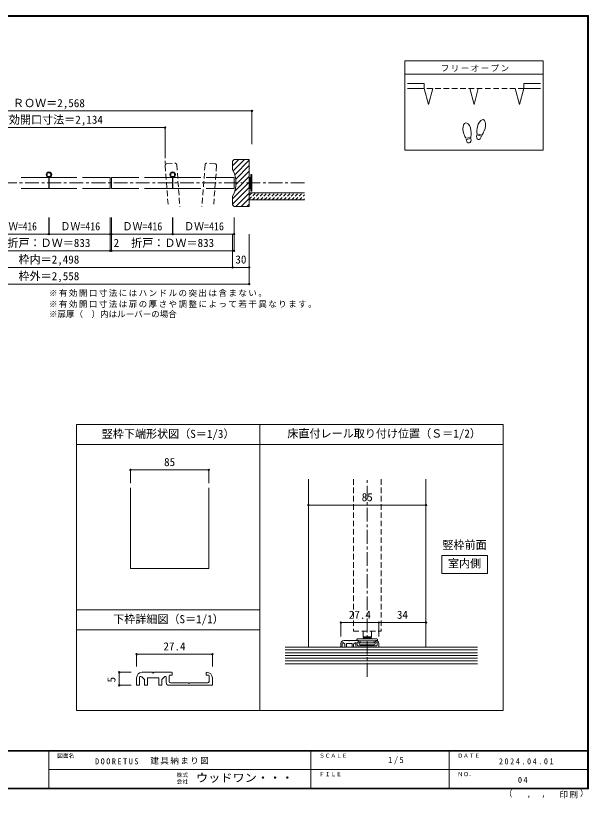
# Model space of a CAD drawing. Units: millimetres, scale not verified, with parts at other scales. Extents: x -973 to 977, y -718 to 696.
# Drawn here: x -59 to 977, y -718 to 696 of the extents above; entities that cross this region are included whole.
import ezdxf
from ezdxf.enums import TextEntityAlignment as Align

# ---------------------------------------------------------------- set-up
doc = ezdxf.new("R2010")
doc.units = ezdxf.units.MM
doc.header["$LTSCALE"] = 5
doc.header["$PDMODE"] = 32
doc.header["$PDSIZE"] = 2.5
for name, pattern in [('CHAIN1', [8, 5, -1, 1, -1]), ('DASHED1', [1.8, 1.2, -0.6]), ('DASHED2', [3, 2, -1])]:
    doc.linetypes.add(name, pattern=pattern)
for name, color, linetype, lineweight in [('0-0_補助線', 7, 'Continuous', 9), ('0-1_通り芯', 4, 'CHAIN1', 9), ('0-3_仕上げ', 2, 'Continuous', 9), ('0-4_枠', 7, 'Continuous', 9), ('0-6_扉', 6, 'Continuous', 9), ('0-7_金物', 7, 'Continuous', 9), ('0-8_戸当り', 3, 'Continuous', 9), ('0-A_文字', 3, 'Continuous', 9), ('0-B_寸法', 7, 'Continuous', 9), ('0-C_ハッチ', 4, 'DASHED1', 9), ('1-0_補助線', 7, 'Continuous', 9), ('1-1_通り芯', 4, 'CHAIN1', 9), ('1-3_仕上げ', 7, 'Continuous', 9), ('1-4_枠', 7, 'Continuous', 9), ('1-6_扉', 7, 'DASHED2', 9), ('1-A_文字', 7, 'Continuous', 9), ('1-B_寸法', 7, 'Continuous', 9), ('F-1_枠', 6, 'Continuous', 9)]:
    doc.layers.add(name, color=color, linetype=linetype, lineweight=lineweight)
doc.layers.add('F-0_補助線', color=7, linetype='Continuous')
doc.layers.add('F-A_文字', color=7, linetype='Continuous')
doc.styles.add('ＭＳ ゴシック', font='')
doc.styles.get('ＭＳ ゴシック').set_extended_font_data('MS Gothic')

msp = doc.modelspace()

# ---------------------------------------------------------------- linework, layer by layer
at = {"layer": '0-0_補助線', "color": 3}
for p, q in [((51.653, -42.617), (382.598, -42.617)), ((51.653, -42.617), (51.653, -559.133)), ((51.653, -78.617), (382.598, -78.617)), ((290.595, -156.894), (290.595, -302.776)), ((51.653, -377.281), (382.598, -377.281)), ((51.653, -413.281), (382.598, -413.281))]:
    msp.add_line(p, q, dxfattribs=at)
at = {"layer": '0-0_補助線', "color": 4}
for p, q in [((148.928, -124.637), (290.595, -124.637)), ((148.928, -124.637), (148.928, -148.561)), ((290.595, -124.637), (290.595, -148.561)), ((160.041, -457.596), (297.041, -457.596)), ((160.041, -457.596), (160.041, -479.65)), ((297.041, -457.596), (297.041, -479.65)), ((128.767, -490.179), (128.767, -513.679)), ((128.767, -490.179), (150.06, -490.179)), ((128.767, -513.679), (150.06, -513.679))]:
    msp.add_line(p, q, dxfattribs=at)
at = {"layer": '0-0_補助線'}
for p, q in [((170.041, -490.179), (188.541, -490.179)), ((190.041, -491.679), (188.541, -490.179)), ((190.041, -491.679), (191.541, -490.179)), ((223.041, -490.179), (191.541, -490.179)), ((224.541, -491.679), (224.541, -494.179)), ((285.541, -491.679), (285.541, -494.179)), ((160.041, -513.679), (160.041, -500.179)), ((165.041, -513.679), (165.041, -499.965)), ((180.041, -513.679), (180.041, -500.679)), ((180.541, -500.179), (199.541, -500.179)), ((200.041, -513.679), (200.041, -500.679)), ((205.541, -513.679), (205.541, -504.051)), ((205.981, -502.99), (210.981, -497.99)), ((213.541, -499.051), (213.541, -508.679)), ((219.041, -496.679), (219.041, -506.679)), ((223.541, -495.179), (220.541, -495.179)), ((286.541, -495.179), (289.541, -495.179)), ((291.041, -496.679), (291.041, -506.679)), ((297.041, -500.179), (297.041, -513.679)), ((160.041, -513.679), (165.041, -513.679)), ((174.541, -513.679), (180.041, -513.679)), ((200.041, -513.679), (205.541, -513.679)), ((218.541, -513.679), (297.041, -513.679)), ((221.541, -509.179), (253.541, -509.179)), ((255.041, -510.679), (253.541, -509.179))]:
    msp.add_line(p, q, dxfattribs=at)
at = {"layer": '0-0_補助線', "color": 3}
msp.add_lwpolyline([(148.928, -156.894), (148.928, -302.776), (290.595, -302.776)], dxfattribs=at)
at = {"layer": '0-0_補助線'}
for points in [[(174.541, -513.679), (174.541, -503.429), (169.309, -498.197)], [(255.041, -510.679), (256.541, -509.179), (288.541, -509.179)]]:
    msp.add_lwpolyline(points, dxfattribs=at)
for centre, radius, start, end in [((170.041, -500.179), 10, 90, 180), ((223.041, -491.679), 1.5, 360, 90), ((223.541, -494.179), 1, 270, 360), ((287.041, -491.679), 1.5, 90, 180), ((286.541, -494.179), 1, 180, 270), ((287.041, -500.179), 10, 360, 90), ((167.541, -499.965), 2.5, 45, 180), ((180.541, -500.679), 0.5, 90, 180), ((199.541, -500.679), 0.5, 0, 90), ((207.041, -504.051), 1.5, 135, 180), ((212.041, -499.051), 1.5, 360, 135), ((218.541, -508.679), 5, 180, 270), ((220.541, -496.679), 1.5, 90, 180), ((221.541, -506.679), 2.5, 180, 270), ((288.541, -506.679), 2.5, 270, 0), ((289.541, -496.679), 1.5, 0, 90)]:
    msp.add_arc(centre, radius, start, end, dxfattribs=at)
for p in [(148.928, -124.637), (290.595, -124.637), (160.041, -457.596), (297.041, -457.596), (128.767, -490.179), (128.767, -513.679)]:
    msp.add_point(p, dxfattribs=at)
at = {"layer": '0-1_通り芯'}
for p, q in [((211.653, 463.658), (211.653, 424.921)), ((463.653, 393.658), (-460.347, 393.658))]:
    msp.add_line(p, q, dxfattribs=at)
at = {"layer": '0-3_仕上げ'}
for p, q in [((363.653, 375.658), (463.653, 375.658)), ((363.653, 363.158), (463.653, 363.158))]:
    msp.add_line(p, q, dxfattribs=at)
at = {"layer": '0-4_枠', "color": 3}
for p, q in [((336.653, 436.158), (333.653, 433.158)), ((333.653, 417.658), (333.653, 433.158)), ((336.653, 436.158), (363.653, 436.158)), ((363.653, 351.158), (363.653, 436.158)), ((333.653, 354.158), (333.653, 369.658)), ((333.653, 354.158), (336.653, 351.158)), ((336.653, 351.158), (363.653, 351.158))]:
    msp.add_line(p, q, dxfattribs=at)
msp.add_arc((288.653, 393.658), 51, 331.92751, 28.07249, dxfattribs=at)
at = {"layer": '0-6_扉', "color": 2, "linetype": 'DASHED2'}
for p, q in [((211.653, 424.921), (217.259, 351.158)), ((214.417, 428.14), (229.374, 429.277)), ((232.593, 426.513), (238.32, 351.158)), ((283.814, 426.513), (278.088, 351.158)), ((301.99, 428.14), (287.033, 429.277)), ((304.754, 424.921), (299.148, 351.158))]:
    msp.add_line(p, q, dxfattribs=at)
at = {"layer": '0-6_扉'}
for p, q in [((1.153, 403.658), (-48.847, 403.658)), ((1.153, 403.658), (1.153, 383.658)), ((2.153, 403.658), (52.153, 403.658)), ((2.153, 403.658), (2.153, 383.658)), ((62.153, 403.658), (112.486, 403.658)), ((112.486, 403.658), (112.486, 383.658)), ((114.486, 403.658), (164.403, 403.658)), ((114.486, 403.658), (114.486, 383.658)), ((174.403, 403.658), (224.82, 403.658)), ((224.82, 403.658), (224.82, 383.658)), ((225.82, 403.658), (275.903, 403.658)), ((225.82, 403.658), (225.82, 383.658)), ((285.903, 403.658), (336.153, 403.658)), ((336.153, 403.658), (336.153, 383.658)), ((1.153, 383.658), (-48.847, 383.658)), ((2.153, 383.658), (52.153, 383.658)), ((62.153, 383.658), (112.486, 383.658)), ((114.486, 383.658), (164.403, 383.658)), ((174.403, 383.658), (224.82, 383.658)), ((225.82, 383.658), (275.903, 383.658)), ((285.903, 383.658), (336.153, 383.658))]:
    msp.add_line(p, q, dxfattribs=at)
at = {"layer": '0-6_扉', "color": 2, "linetype": 'DASHED2'}
for centre, start, end in [((214.644, 425.149), 94.34602, 184.34602), ((229.601, 426.285), 4.34602, 94.34602), ((286.806, 426.285), 85.65398, 175.65398), ((301.763, 425.149), 355.65398, 85.65398)]:
    msp.add_arc(centre, 3, start, end, dxfattribs=at)
at = {"layer": '0-7_金物'}
for p, q in [((364.653, 402.658), (363.653, 402.658)), ((364.653, 383.658), (364.653, 403.657)), ((366.653, 403.657), (364.653, 403.657)), ((368.653, 408.658), (366.653, 408.658)), ((366.653, 378.658), (366.653, 408.658)), ((368.653, 378.658), (368.653, 408.658)), ((364.653, 384.658), (363.653, 384.658)), ((366.653, 383.658), (364.653, 383.658)), ((368.653, 378.658), (366.653, 378.658))]:
    msp.add_line(p, q, dxfattribs=at)
for centre, radius in [((1.653, 408.658), 5), ((1.653, 408.658), 3.5), ((225.32, 408.658), 5), ((225.32, 408.658), 3.5)]:
    msp.add_circle(centre, radius, dxfattribs=at)
at = {"layer": '0-8_戸当り', "color": 2}
for p, q in [((679.986, 573.251), (649.986, 573.251)), ((679.986, 573.251), (679.986, 564.251)), ((859.986, 573.251), (859.986, 564.251)), ((859.986, 573.251), (889.986, 573.251)), ((679.986, 564.251), (649.986, 564.251)), ((679.986, 564.251), (687.751, 535.273)), ((695.515, 564.251), (687.751, 535.273)), ((762.222, 564.251), (769.986, 535.273)), ((777.751, 564.251), (769.986, 535.273)), ((844.457, 564.251), (852.222, 535.273)), ((859.986, 564.251), (852.222, 535.273)), ((859.986, 564.251), (889.986, 564.251))]:
    msp.add_line(p, q, dxfattribs=at)
at = {"layer": '0-8_戸当り', "color": 7, "linetype": 'DASHED2'}
msp.add_line((859.986, 564.251), (679.986, 564.251), dxfattribs=at)
at = {"layer": '0-8_戸当り'}
for p, q in [((784.022, 480.235), (775.542, 482.507)), ((764.011, 475.878), (755.365, 474.353)), ((764.376, 473.81), (755.73, 472.285)), ((783.479, 478.206), (774.998, 480.478))]:
    msp.add_line(p, q, dxfattribs=at)
for centre, major_axis, ratio, start_param, end_param in [((783.267, 494.378), (3.644, 13.601), 0.5, 4.34059143, 8.22577918), ((757.35, 488.377), (-2.445, 13.867), 0.5, 4.34059143, 8.22577918), ((757.42, 487.981), (-2.963, 16.802), 0.4, 1.85063327, 2.44287679), ((757.42, 487.981), (-2.963, 16.802), 0.4, 3.84030852, 4.43255203), ((783.163, 493.989), (4.416, 16.48), 0.4, 1.85063327, 2.44287679), ((783.163, 493.989), (4.416, 16.48), 0.4, 3.84030852, 4.43255203), ((760.053, 473.047), (-1.27, 7.205), 0.6, 1.57079633, 4.71238898), ((779.238, 479.342), (1.894, 7.067), 0.6, 1.57079633, 4.71238898)]:
    msp.add_ellipse(centre, major_axis=major_axis, ratio=ratio, start_param=start_param, end_param=end_param, dxfattribs=at)
at = {"layer": '0-A_文字'}
for p, q in [((644.986, 614.167), (644.986, 453.167)), ((894.986, 614.167), (644.986, 614.167)), ((894.986, 614.167), (894.986, 453.167)), ((894.986, 590.167), (644.986, 590.167)), ((894.986, 453.167), (644.986, 453.167)), ((382.598, -559.133), (382.598, -42.617)), ((382.598, -42.617), (822.598, -42.617)), ((822.598, -42.617), (822.598, -559.133)), ((382.598, -78.617), (822.598, -78.617)), ((51.653, -559.133), (822.598, -559.133))]:
    msp.add_line(p, q, dxfattribs=at)
at = {"layer": '0-B_寸法', "color": 4}
for p, q in [((-365.347, 523.658), (368.653, 523.658)), ((368.653, 523.658), (368.653, 463.658)), ((-208.347, 493.658), (211.653, 493.658)), ((211.653, 493.658), (211.653, 463.658)), ((1.153, 301.158), (1.153, 331.158)), ((2.153, 301.158), (2.153, 331.158)), ((112.486, 301.158), (112.486, 331.158)), ((114.486, 301.158), (114.486, 331.158)), ((224.82, 301.158), (224.82, 331.158)), ((225.82, 301.158), (225.82, 331.158)), ((336.153, 301.158), (336.153, 331.158)), ((-109.18, 301.158), (1.153, 301.158)), ((2.153, 301.158), (112.486, 301.158)), ((112.486, 271.158), (112.486, 301.158)), ((114.486, 271.158), (114.486, 301.158)), ((114.486, 301.158), (224.82, 301.158)), ((225.82, 301.158), (336.153, 301.158)), ((333.653, 241.158), (333.653, 301.158)), ((336.153, 271.158), (336.153, 301.158)), ((-109.18, 271.158), (112.486, 271.158)), ((112.486, 271.158), (114.486, 271.158)), ((114.486, 271.158), (336.153, 271.158)), ((-330.347, 241.158), (333.653, 241.158)), ((333.653, 241.158), (363.653, 241.158))]:
    msp.add_line(p, q, dxfattribs=at)
msp.add_lwpolyline([(-360.347, 211.158), (363.653, 211.158), (363.653, 301.158)], dxfattribs=at)
at = {"layer": '0-B_寸法'}
for p in [(368.653, 523.658), (211.653, 493.658), (1.153, 301.158), (2.153, 301.158), (112.486, 301.158), (114.486, 301.158), (224.82, 301.158), (225.82, 301.158), (336.153, 301.158), (112.486, 271.158), (114.486, 271.158), (336.153, 271.158), (333.653, 241.158), (363.653, 241.158), (363.653, 211.158)]:
    msp.add_point(p, dxfattribs=at)
at = {"layer": '0-C_ハッチ', "linetype": 'Continuous'}
for p, q in [((333.653, 424.639), (345.172, 436.158)), ((334.634, 415.72), (355.072, 436.158)), ((337.415, 408.601), (363.653, 434.84)), ((339.194, 400.482), (363.653, 424.94)), ((339.582, 390.97), (363.653, 415.041)), ((337.497, 378.985), (363.653, 405.141)), ((333.653, 365.242), (363.653, 395.242)), ((333.653, 355.342), (363.653, 385.342)), ((339.368, 351.158), (363.653, 375.443)), ((349.267, 351.158), (363.653, 365.543)), ((359.167, 351.158), (363.653, 355.644))]:
    msp.add_line(p, q, dxfattribs=at)
at = {"layer": '0-C_ハッチ'}
for p, q in [((363.653, 371.227), (368.084, 375.658)), ((363.653, 364.156), (375.155, 375.658)), ((369.726, 363.158), (382.226, 375.658)), ((376.797, 363.158), (389.297, 375.658)), ((383.868, 363.158), (396.368, 375.658)), ((390.939, 363.158), (403.439, 375.658)), ((398.01, 363.158), (410.51, 375.658)), ((405.081, 363.158), (417.581, 375.658)), ((412.152, 363.158), (424.652, 375.658)), ((419.223, 363.158), (431.723, 375.658)), ((426.294, 363.158), (438.794, 375.658)), ((433.366, 363.158), (445.866, 375.658)), ((440.437, 363.158), (452.937, 375.658)), ((447.508, 363.158), (460.008, 375.658)), ((454.579, 363.158), (463.653, 372.232)), ((461.65, 363.158), (463.653, 365.161))]:
    msp.add_line(p, q, dxfattribs=at)
at = {"layer": '1-0_補助線'}
for p, q in [((569.427, -415.963), (569.427, -426.059)), ((584.427, -426.059), (584.427, -415.963)), ((558.177, -432.86), (558.177, -431.11)), ((558.177, -432.86), (560.354, -432.86)), ((559.427, -429.86), (584.427, -429.86)), ((560.354, -432.86), (563.98, -433.434)), ((563.98, -433.434), (564.302, -433.486)), ((564.302, -436.36), (564.302, -433.486)), ((564.302, -433.512), (589.552, -433.512)), ((564.302, -436.86), (589.552, -436.86)), ((569.427, -426.059), (584.427, -426.059)), ((572.552, -426.61), (569.427, -426.059)), ((570.677, -427.36), (569.427, -428.61)), ((569.427, -429.86), (569.427, -428.61)), ((584.427, -428.61), (569.427, -428.61)), ((570.677, -427.36), (583.177, -427.36)), ((572.552, -426.61), (581.302, -426.61)), ((572.552, -426.61), (572.552, -427.36)), ((581.302, -426.61), (584.427, -426.059)), ((581.302, -426.61), (581.302, -427.36)), ((584.427, -428.61), (583.177, -427.36)), ((584.427, -428.61), (584.427, -429.86)), ((584.427, -429.86), (594.427, -429.86)), ((589.552, -433.486), (589.552, -436.36)), ((592.177, -433.713), (592.177, -434.963)), ((595.677, -431.11), (595.677, -432.86)), ((564.427, -440.61), (589.427, -440.61))]:
    msp.add_line(p, q, dxfattribs=at)
for points in [[(562.427, -438.61), (562.427, -436.86), (563.802, -436.86)], [(563.802, -436.86), (564.302, -436.86), (564.302, -436.36)], [(589.552, -433.486), (593.499, -432.86), (595.677, -432.86)], [(589.552, -436.36), (589.552, -436.86), (590.052, -436.86)], [(590.052, -436.86), (591.427, -436.86), (591.427, -438.61)]]:
    msp.add_lwpolyline(points, dxfattribs=at)
for centre, radius, start, end in [((559.427, -431.11), 1.25, 90, 180), ((594.427, -431.11), 1.25, 0, 90), ((564.427, -438.61), 2, 180, 270), ((589.427, -438.61), 2, 270, 0)]:
    msp.add_arc(centre, radius, start, end, dxfattribs=at)
at = {"layer": '1-1_通り芯'}
msp.add_line((576.927, -498.085), (576.927, -141.462), dxfattribs=at)
at = {"layer": '1-3_仕上げ', "color": 2}
for p, q in [((776.348, -444.713), (428.848, -444.713)), ((428.848, -474.713), (776.348, -474.713))]:
    msp.add_line(p, q, dxfattribs=at)
at = {"layer": '1-3_仕上げ'}
for p, q in [((428.848, -449.712), (776.348, -449.712)), ((428.848, -454.713), (776.348, -454.713)), ((428.848, -459.713), (776.348, -459.713)), ((428.848, -464.713), (776.348, -464.713)), ((428.848, -469.713), (776.348, -469.713))]:
    msp.add_line(p, q, dxfattribs=at)
at = {"layer": '1-4_枠', "color": 3}
for p, q in [((470.677, -444.712), (470.677, -141.462)), ((683.177, -444.712), (683.177, -141.462))]:
    msp.add_line(p, q, dxfattribs=at)
at = {"layer": '1-4_枠'}
for p, q in [((529.427, -444.713), (529.427, -437.963)), ((531.927, -444.713), (531.927, -437.855)), ((534.427, -432.963), (543.677, -432.963)), ((539.427, -444.713), (539.427, -438.213)), ((539.677, -437.963), (549.177, -437.963)), ((544.427, -433.713), (543.677, -432.963)), ((544.427, -433.713), (545.177, -432.963)), ((560.927, -432.963), (545.177, -432.963)), ((549.427, -444.713), (549.427, -438.213)), ((552.397, -439.368), (554.897, -436.868)), ((556.177, -437.398), (556.177, -442.213)), ((558.927, -436.213), (558.927, -441.213)), ((561.177, -435.463), (559.677, -435.463)), ((561.677, -433.713), (561.677, -434.963)), ((592.177, -433.713), (592.177, -434.963)), ((592.677, -435.463), (594.177, -435.463)), ((594.927, -436.213), (594.927, -441.213)), ((597.927, -437.963), (597.927, -444.713)), ((529.427, -444.713), (531.927, -444.713)), ((536.677, -444.713), (539.427, -444.713)), ((549.427, -444.713), (552.177, -444.713)), ((552.177, -444.713), (552.177, -439.898)), ((558.677, -444.713), (597.927, -444.713)), ((560.177, -442.463), (576.177, -442.463)), ((576.927, -443.213), (576.177, -442.463))]:
    msp.add_line(p, q, dxfattribs=at)
for points in [[(536.677, -444.713), (536.677, -439.588), (534.061, -436.971)], [(576.927, -443.213), (577.677, -442.463), (593.677, -442.463)]]:
    msp.add_lwpolyline(points, dxfattribs=at)
for centre, radius, start, end in [((534.427, -437.963), 5, 90, 180), ((533.177, -437.855), 1.25, 45, 180), ((539.677, -438.213), 0.25, 90, 180), ((549.177, -438.213), 0.25, 0, 90), ((555.427, -437.398), 0.75, 360, 135), ((559.677, -436.213), 0.75, 90, 180), ((560.927, -433.713), 0.75, 360, 90), ((561.177, -434.963), 0.5, 270, 360), ((592.927, -433.713), 0.75, 90, 180), ((592.677, -434.963), 0.5, 180, 270), ((592.927, -437.963), 5, 360, 90), ((594.177, -436.213), 0.75, 0, 90), ((552.927, -439.898), 0.75, 135, 180), ((558.677, -442.213), 2.5, 180, 270), ((560.177, -441.213), 1.25, 180, 270), ((593.677, -441.213), 1.25, 270, 0)]:
    msp.add_arc(centre, radius, start, end, dxfattribs=at)
at = {"layer": '1-6_扉'}
for p, q in [((551.927, -141.462), (551.927, -415.963)), ((601.927, -141.462), (601.927, -415.963)), ((551.927, -415.963), (601.927, -415.963))]:
    msp.add_line(p, q, dxfattribs=at)
at = {"layer": '1-A_文字'}
msp.add_lwpolyline([(711.591, -279.156), (794.184, -279.156), (794.184, -311.536), (711.591, -311.536)], close=True, dxfattribs=at)
at = {"layer": '1-B_寸法', "color": 4}
for p, q in [((470.677, -188.075), (683.177, -188.075)), ((529.427, -400.463), (597.927, -400.463)), ((529.427, -400.463), (529.427, -425.463)), ((597.927, -400.463), (597.927, -425.463)), ((597.927, -400.463), (683.177, -400.463)), ((683.177, -400.463), (683.177, -425.463))]:
    msp.add_line(p, q, dxfattribs=at)
at = {"layer": '1-B_寸法'}
for p in [(470.677, -188.075), (683.177, -188.075), (529.427, -400.463), (597.927, -400.463), (683.177, -400.463)]:
    msp.add_point(p, dxfattribs=at)
at = {"layer": 'F-1_枠'}
for p, q in [((-973.347, 695.833), (976.653, 695.833)), ((-973.347, 695), (976.653, 695)), ((-973.347, 694.167), (976.653, 694.167)), ((974.986, 695.833), (974.986, -700.833)), ((975.82, 695.833), (975.82, -700.833)), ((976.653, 695.833), (976.653, -700.833)), ((976.653, -631.667), (-973.347, -631.667)), ((976.653, -632.5), (-973.347, -632.5)), ((1.653, -632.5), (1.653, -699.167)), ((474.986, -632.5), (474.986, -699.167)), ((724.986, -632.5), (724.986, -699.167)), ((1.653, -665.833), (974.986, -665.834)), ((976.653, -699.167), (-973.347, -699.167)), ((976.653, -700), (-973.347, -700)), ((976.653, -700.833), (-973.347, -700.833))]:
    msp.add_line(p, q, dxfattribs=at)

# ---------------------------------------------------------------- texts
at = {"layer": '0-0_補助線', "style": 'ＭＳ ゴシック'}
for s, p in [('竪枠下端形状図（S＝1/3）', (97.126, -71.244)), ('85', (209.761, -122.137)), ('下枠詳細図（S＝1/1）', (117.672, -405.908)), ('27.4', (208.541, -455.096))]:
    msp.add_text(s, height=14.66, dxfattribs=at).set_placement(p, align=Align.BOTTOM_LEFT)
msp.add_text('5', height=14.66, rotation=90, dxfattribs=at).set_placement((126.267, -508.507), align=Align.BOTTOM_LEFT)
at = {"layer": '0-A_文字', "color": 7, "style": 'ＭＳ ゴシック'}
for s, height, p in [('※扉厚（\u3000）内はルーバーの場合', 11, (1.653, 147.939)), ('床直付レール取り付け位置（Ｓ＝1/2）', 14.66, (432.598, -70.707))]:
    msp.add_text(s, height=height, dxfattribs=at).set_placement(p, align=Align.BOTTOM_LEFT)
at = {"layer": '0-A_文字', "color": 7, "char_height": 11, "attachment_point": 7, "style": 'ＭＳ ゴシック'}
for s, insert in [('\\T1.17;フリーオープン', (709.986, 594.667)), ('\\T1.17;※有効開口寸法にはハンドルの突出は含まない。', (1.653, 187.939)), ('\\T1.17;※有効開口寸法は扉の厚さや調整によって若干異なります。', (1.653, 167.939))]:
    msp.add_mtext(s, dxfattribs=dict(at, insert=insert))
at = {"layer": '0-B_寸法', "style": 'ＭＳ ゴシック'}
for s, p in [('ＲＯＷ＝2,568', (-63.347, 526.158)), ('有効開口寸法＝2,134', (-90.697, 496.158)), ('折戸：ＤＷ＝833', (-73.347, 273.658)), ('2', (118.486, 273.658)), ('折戸：ＤＷ＝833', (150.32, 273.658)), ('枠内＝2,498', (-53.347, 243.658)), ('30', (338.653, 243.658)), ('枠外＝2,558', (-53.347, 213.658))]:
    msp.add_text(s, height=14.66, dxfattribs=at).set_placement(p, align=Align.BOTTOM_LEFT)
for width, p in [(0.85, (-89.014, 303.658)), (0.9, (22.32, 303.658)), (0.9, (134.653, 303.658)), (0.9, (245.986, 303.658))]:
    msp.add_text('ＤＷ=416', height=14.66, dxfattribs=dict(at, width=width)).set_placement(p, align=Align.BOTTOM_LEFT)
at = {"layer": '1-A_文字', "style": 'ＭＳ ゴシック'}
for s, p in [('竪枠前面', (712.887, -271.794)), ('室内側', (722.887, -305.346))]:
    msp.add_text(s, height=14.66, dxfattribs=at).set_placement(p, align=Align.BOTTOM_LEFT)
at = {"layer": '1-B_寸法', "style": 'ＭＳ ゴシック'}
for s, p in [('85', (566.927, -185.575)), ('27.4', (543.677, -397.963)), ('34', (630.552, -397.963))]:
    msp.add_text(s, height=14.66, dxfattribs=at).set_placement(p, align=Align.BOTTOM_LEFT)
at = {"layer": 'F-0_補助線', "char_height": 11, "attachment_point": 7, "style": 'ＭＳ ゴシック'}
for s, insert in [('\\T1.39;\\W0.85;DOORETUS', (84.986, -656.667)), ('\\T1.17;建具納まり図', (184.986, -656.667))]:
    msp.add_mtext(s, dxfattribs=dict(at, insert=insert))
at = {"layer": 'F-A_文字', "style": 'ＭＳ ゴシック'}
for s, height, p in [('図面名', 7.331, (16.653, -646.667)), ('ＳＣＡＬＥ', 7.331, (489.986, -646.667)), ('ＤＡＴＥ', 7.331, (739.986, -646.667)), ('株式', 7.331, (232.486, -681.5)), ('ＦＩＬＥ', 7.331, (489.986, -680)), ('ＮＯ．', 7.331, (739.986, -680.001)), ('会社', 7.331, (232.486, -693.5)), ('（', 11, (823.992, -718.052)), ('）', 11, (961.387, -717.355)), (',', 11, (865.199, -718.052)), (',', 11, (891.686, -717.588))]:
    msp.add_text(s, height=height, dxfattribs=at).set_placement(p, align=Align.BOTTOM_LEFT)
at = {"layer": 'F-A_文字', "style": 'ＭＳ ゴシック', "width": 1.1}
msp.add_text('ウッドワン・・・', height=14.66, dxfattribs=at).set_placement((267.486, -692.5), align=Align.BOTTOM_LEFT)
at = {"layer": 'F-A_文字', "char_height": 11, "attachment_point": 7, "style": 'ＭＳ ゴシック'}
for s, insert in [('\\T1.38;\\W0.9;1/5', (614.986, -656.667)), ('\\T1.39;\\W0.85;2024.04.01', (814.986, -656.667)), ('\\T1.36;\\W0.9;04', (849.361, -690.001)), ('\\T1.17;印刷', (924.678, -717.82))]:
    msp.add_mtext(s, dxfattribs=dict(at, insert=insert))

doc.saveas('drawing.dxf')
